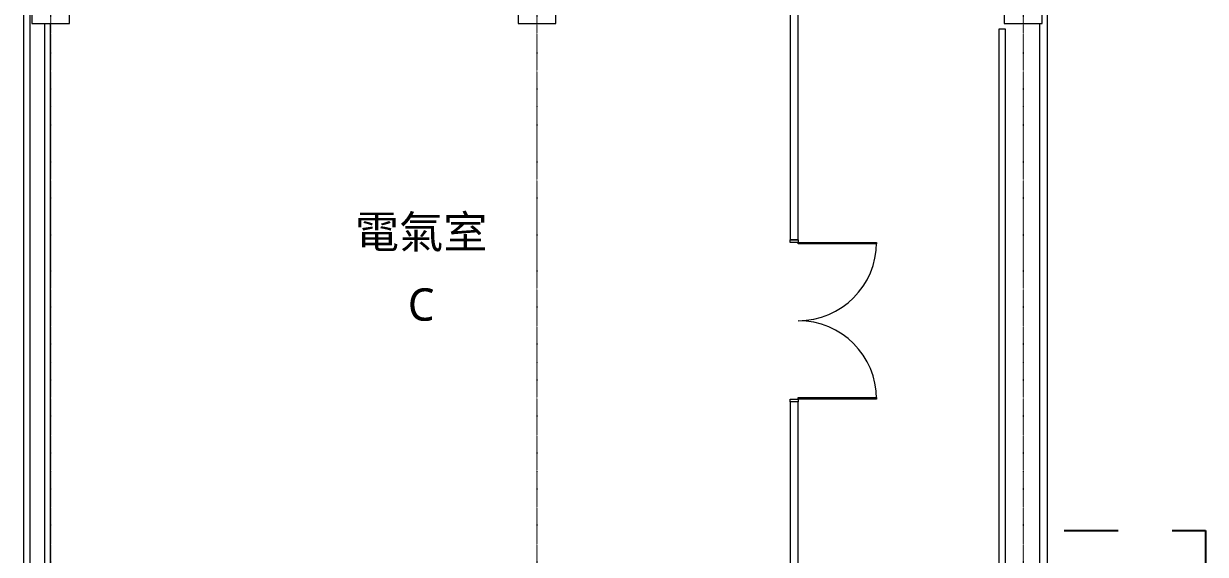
# Model space of a CAD drawing. Extents: x -181672 to 290600, y -29000 to 395522.
# Drawn here: x -500 to 21371, y 49823 to 59650 of the extents above; entities that cross this region are included whole.
import ezdxf
from ezdxf.enums import TextEntityAlignment as Align

# ---------------------------------------------------------------- set-up
doc = ezdxf.new("R2010")
doc.units = 0
doc.header["$LTSCALE"] = 10
doc.linetypes.add('H12PL2$0$JJP_三點線', pattern=[0.9, 0.3, -0.15, 0, -0.15, 0, -0.15, 0, -0.15])
doc.linetypes.add('XFM7P20PCW$0$Dashed', pattern=[2, 1, -1])
for name, color, linetype in [('H12PL2$0$A-WALL-EX', 252, 'Continuous'), ('H12PL2$0$A-WALL-IN', 252, 'Continuous'), ('H12PL2$0$A-ZONE', 252, 'Continuous'), ('H12PL2$0$Door', 252, 'Continuous'), ('H12PL2$0$S-COL', 252, 'Continuous'), ('H12PL2$0$S-GRID', 252, 'Continuous')]:
    doc.layers.add(name, color=color, linetype=linetype)
doc.styles.add('H12PL2$0$Standard', font='', dxfattribs={"width": 0.8})
doc.styles.get('H12PL2$0$Standard').set_extended_font_data('Microsoft JhengHei')

# ---------------------------------------------------------------- blocks, each defined once
blk = doc.blocks.new('H12PL2')
at = {"layer": 'H12PL2$0$A-WALL-EX', "lineweight": 0, "flags": 128}
for points in [[(-500, 83000), (-500, 25000)], [(-380, 25000), (-380, 82880)]]:
    blk.add_lwpolyline(points, dxfattribs=at)
at = {"layer": 'H12PL2$0$A-WALL-IN', "lineweight": 0}
for p, q in [((13835, 55650), (13685, 55650)), ((13835, 52650), (13685, 52650))]:
    blk.add_line(p, q, dxfattribs=at)
at = {"layer": 'H12PL2$0$A-WALL-IN', "lineweight": 0, "flags": 128}
for points in [[(18450, -350), (18450, 83030)], [(13835, 55650), (13835, 62575)], [(13685, 60450), (13685, 55650)], [(-112.5, 59650), (-112.5, 45350)], [(0, 48075), (0, 59650)], [(17672, 59550), (17550, 59550)], [(17550, 59550), (17550, 48075)], [(17672, 45450), (17672, 59550)], [(18300, 59650), (18300, 45350)], [(13685, 52650), (13685, 48075)], [(13835, 48075), (13835, 52650)]]:
    blk.add_lwpolyline(points, dxfattribs=at)
at = {"layer": 'H12PL2$0$Door', "lineweight": 0}
for p, q in [((13685, 55600), (13685, 55650)), ((13685, 55650), (13835, 55650)), ((13835, 55600), (13685, 55600)), ((13835, 55650), (13835, 55600)), ((13835, 55600), (15285, 55600)), ((13835, 55570), (13835, 55600)), ((15285, 55570), (13835, 55570)), ((15285, 55600), (15285, 55570)), ((13835, 52730), (15285, 52730)), ((13835, 52700), (13835, 52730)), ((15285, 52730), (15285, 52700)), ((13685, 52650), (13685, 52700)), ((13685, 52700), (13835, 52700)), ((13835, 52650), (13685, 52650)), ((15285, 52700), (13835, 52700)), ((13835, 52700), (13835, 52650))]:
    blk.add_line(p, q, dxfattribs=at)
for centre, start, end in [((13835, 55600), 270, 0), ((13835, 52700), 0, 90)]:
    blk.add_arc(centre, 1450, start, end, dxfattribs=at)
at = {"layer": 'H12PL2$0$S-COL', "lineweight": 0, "flags": 128}
for points in [[(-350, 59650), (350, 59650), (350, 60350), (-350, 60350)], [(8650, 59650), (9350, 59650), (9350, 60350), (8650, 60350)], [(17650, 59650), (18350, 59650), (18350, 60350), (17650, 60350)]]:
    blk.add_lwpolyline(points, close=True, dxfattribs=at)
at = {"layer": 'H12PL2$0$S-GRID', "linetype": 'H12PL2$0$JJP_三點線', "lineweight": 0}
for p, q in [((0, 128250), (0, -28000)), ((9000, 128250), (9000, -28000)), ((18000, 128250), (18000, -28000))]:
    blk.add_line(p, q, dxfattribs=at)
at = {"layer": 'H12PL2$0$A-ZONE', "style": 'H12PL2$0$Standard'}
for s, p in [('電氣室', (6856.93, 56093.88)), ('C', (6856.93, 54749.71))]:
    blk.add_text(s, height=600, dxfattribs=at).set_placement(p, align=Align.TOP_CENTER)
blk = doc.blocks.new('XFM7P20PCW')
at = {"color": 7, "linetype": 'XFM7P20PCW$0$Dashed', "ltscale": 100}
blk.add_lwpolyline([(18758.7938, 50266.78795), (21370.60512, 50266.78795), (21370.60512, 46411.21592), (18758.7938, 46411.21592)], close=True, dxfattribs=at)

msp = doc.modelspace()

# ---------------------------------------------------------------- block references
for name in ['XFM7P20PCW', 'H12PL2']:
    msp.add_blockref(name, (0, 0))

doc.saveas('drawing.dxf')
